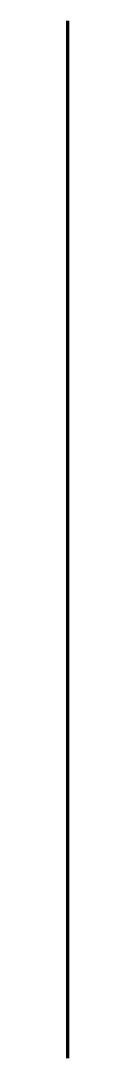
# Model space of a CAD drawing. Extents: x 428 to 428, y 691 to 2691.
import ezdxf

# ---------------------------------------------------------------- set-up
doc = ezdxf.new("R2010")
doc.units = 0
doc.layers.add('mainlayer', color=1, linetype='CONTINUOUS', lineweight=100)

msp = doc.modelspace()

# ---------------------------------------------------------------- linework, layer by layer
at = {"layer": 'mainlayer', "color": 0}
msp.add_lwpolyline([(427.9, 2690.9), (427.9, 690.9)], dxfattribs=at)

doc.saveas('drawing.dxf')
